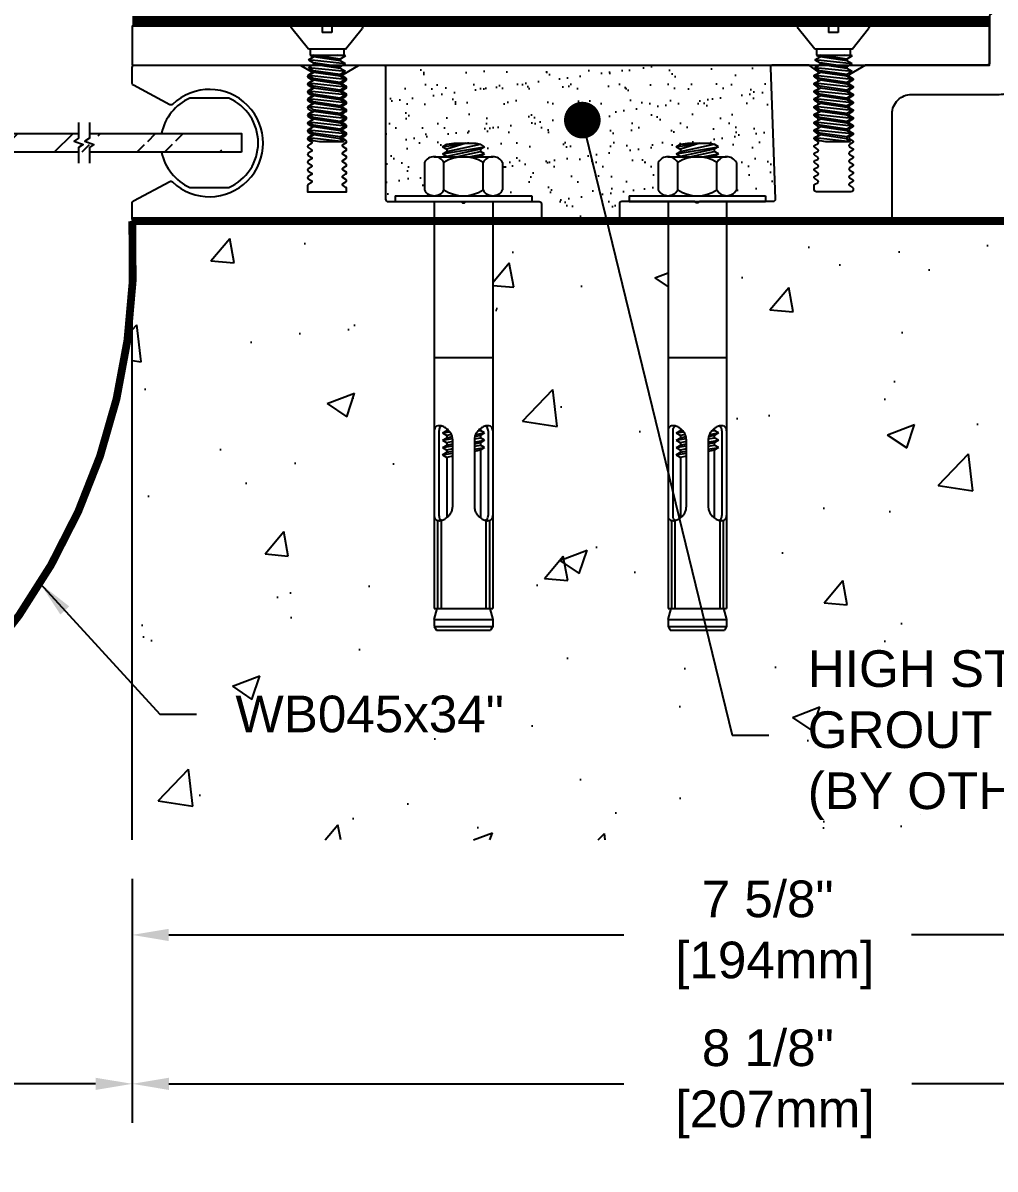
# Model space of a CAD drawing. Header units: inches. Extents: x -2.2 to 60, y -3.8 to 11.
# Drawn here: x 17.48 to 23.72, y -1.91 to 5.44 of the extents above; entities that cross this region are included whole.
import ezdxf

# ---------------------------------------------------------------- set-up
doc = ezdxf.new("R2010")
doc.units = ezdxf.units.IN
doc.header["$LTSCALE"] = 0.25
doc.header["$MEASUREMENT"] = 0
doc.linetypes.add('HIDDEN', pattern=[0.375, 0.25, -0.125])
for name, color, linetype in [('Anchors', 4, 'Continuous'), ('Conditions', 1, 'Continuous'), ('Dimensions', 3, 'Continuous'), ('Fillers', 2, 'Continuous'), ('Metals', 7, 'Continuous'), ('Text', 2, 'Continuous')]:
    doc.layers.add(name, color=color, linetype=linetype)
doc.styles.add('ARIAL', font='arial.ttf')
doc.dimstyles.new('ARIAL', dxfattribs={"dimscale": 2, "dimtxt": 0.1175, "dimasz": 0.1175, "dimexe": 0.125, "dimexo": 0.125, "dimgap": 0.125, "dimtad": 0, "dimtih": 1, "dimtoh": 1, "dimdec": 4, "dimzin": 0, "dimdsep": 46, "dimlunit": 4, "dimtxsty": 'ARIAL', "dimcen": 0.09, "dimadec": 0, "dimazin": 0, "dimtfac": 1, "dimtdec": 4, "dimtofl": 0, "dimtmove": 0, "dimatfit": 3, "dimfxl": 0, "dimfrac": 2, "dimtolj": 1, "dimtzin": 0, "dimarcsym": 0})
pattern_1 = [(45, (8.60465, -43.85655), (-0.265165, 0.265165), []), (45, (8.78143, -43.85655), (-0.265165, 0.265165), [])]

# ---------------------------------------------------------------- blocks, each defined once
blk = doc.blocks.new('*D2')
at = {"layer": 'Defpoints', "color": 0}
for p in [(10.1807, 0.2025), (18.1807, 0.2025), (10.1807, -1.3623)]:
    blk.add_point(p, dxfattribs=at)
at = {"layer": 'Dimensions', "color": 0, "lineweight": -2}
for p, q in [((10.1807, -0.0475), (10.1807, -1.6123)), ((18.1807, -0.0475), (18.1807, -1.6123)), ((10.4157, -1.3623), (13.2572, -1.3623)), ((17.9457, -1.3623), (15.1042, -1.3623))]:
    blk.add_line(p, q, dxfattribs=at)
at = {"layer": 'Dimensions', "color": 0}
for points in [[(10.4157, -1.3232), (10.4157, -1.4015), (10.1807, -1.3623)], [(17.9457, -1.3232), (17.9457, -1.4015), (18.1807, -1.3623)]]:
    blk.add_solid(points, dxfattribs=at)
at = {"layer": 'Dimensions', "color": 0, "insert": (14.1807, -1.3623), "char_height": 0.235, "attachment_point": 5, "style": 'ARIAL'}
blk.add_mtext('\\A1;8"\\P [203mm]', dxfattribs=at)
blk = doc.blocks.new('*D4')
at = {"layer": 'Defpoints', "color": 0}
for p in [(25.8346, 4.1872), (18.1793, 0.2025), (25.8346, -0.407)]:
    blk.add_point(p, dxfattribs=at)
at = {"layer": 'Dimensions', "color": 0, "lineweight": -2}
for p, q in [((25.8346, 3.9372), (25.8346, -0.657)), ((18.1793, -0.0475), (18.1793, -0.657)), ((18.4143, -0.407), (21.3335, -0.407)), ((25.5996, -0.407), (23.1805, -0.407))]:
    blk.add_line(p, q, dxfattribs=at)
at = {"layer": 'Dimensions', "color": 0}
for points in [[(18.4143, -0.3679), (18.4143, -0.4462), (18.1793, -0.407)], [(25.5996, -0.3679), (25.5996, -0.4462), (25.8346, -0.407)]]:
    blk.add_solid(points, dxfattribs=at)
at = {"layer": 'Dimensions', "color": 0, "insert": (22.257, -0.407), "char_height": 0.235, "attachment_point": 5, "style": 'ARIAL'}
blk.add_mtext('\\A1;7 5/8"\\P [194mm]', dxfattribs=at)
blk = doc.blocks.new('SCP1')
at = {"layer": 'Metals', "linetype": 'Continuous', "flags": 128}
blk.add_lwpolyline([(1.352, 0.3771, -0.57735), (1.352, 0.3909), (1.3708, 0.4018, 0.57735), (1.3708, 0.4162), (1.352, 0.4271, -0.57735), (1.352, 0.4409), (1.3708, 0.4518, 0.57735), (1.3708, 0.4662), (1.352, 0.4771, -0.57735), (1.352, 0.4909), (1.3708, 0.5018, 0.57735), (1.3708, 0.5162), (1.352, 0.5271, -0.57735), (1.352, 0.5409), (1.3708, 0.5518, 0.57735), (1.3708, 0.5662), (1.352, 0.5771, -0.57735), (1.352, 0.5909), (1.3708, 0.6018, 0.57735), (1.3708, 0.6162), (1.352, 0.6271, -0.57735), (1.352, 0.6409), (1.3708, 0.6518, 0.57735), (1.3708, 0.6662), (1.352, 0.6771, -0.57735), (1.352, 0.6909), (1.3708, 0.7018, 0.57735), (1.3708, 0.7162), (1.352, 0.7271, -0.57735), (1.352, 0.7409), (1.3708, 0.7518, 0.57735), (1.3708, 0.7662), (1.352, 0.7771, -0.57735), (1.352, 0.7909), (1.3708, 0.8018, 0.57735), (1.3708, 0.8162), (1.352, 0.8271, -0.57735), (1.352, 0.8409), (1.3708, 0.8518, 0.57735), (1.3708, 0.8662), (1.352, 0.8771, -0.57735), (1.352, 0.8909), (1.3708, 0.9018, 0.57735), (1.3708, 0.9162), (1.352, 0.9271, -0.57735), (1.352, 0.9409), (1.4508, 0.998, -0.131652), (1.4583, 1), (1.61, 1, -0.414214), (1.625, 0.985), (1.625, 0.14, 0.414214), (1.64, 0.125), (2.11, 0.125), (2.1144, 0.1206, 0.414214), (2.1356, 0.1206), (2.14, 0.125), (2.61, 0.125, -0.414214), (2.625, 0.11), (2.625, 0.015, -0.414214), (2.61, 0), (0.015, 0, -0.414214), (0, 0.015), (0, 0.116, -0.276215), (0.0079, 0.1292), (0.2398, 0.2538, -0.324715), (0.2572, 0.2514, 2.340026), (0.2572, 0.7486, -0.324715), (0.2398, 0.7462), (0.0079, 0.8708, -0.276215), (0, 0.884), (0, 0.985, -0.414214), (0.015, 1), (1.0746, 1, -0.131652), (1.0821, 0.998), (1.148, 0.9599, -0.57735), (1.148, 0.9461), (1.1292, 0.9352, 0.57735), (1.1292, 0.9208), (1.148, 0.9099, -0.57735), (1.148, 0.8961), (1.1292, 0.8852, 0.57735), (1.1292, 0.8708), (1.148, 0.8599, -0.57735), (1.148, 0.8461), (1.1292, 0.8352, 0.57735), (1.1292, 0.8208), (1.148, 0.8099, -0.57735), (1.148, 0.7961), (1.1292, 0.7852, 0.57735), (1.1292, 0.7708), (1.148, 0.7599, -0.57735), (1.148, 0.7461), (1.1292, 0.7352, 0.57735), (1.1292, 0.7208), (1.148, 0.7099, -0.57735), (1.148, 0.6961), (1.1292, 0.6852, 0.57735), (1.1292, 0.6708), (1.148, 0.6599, -0.57735), (1.148, 0.6461), (1.1292, 0.6352, 0.57735), (1.1292, 0.6208), (1.148, 0.6099, -0.57735), (1.148, 0.5961), (1.1292, 0.5852, 0.57735), (1.1292, 0.5708), (1.148, 0.5599, -0.57735), (1.148, 0.5461), (1.1292, 0.5352, 0.57735), (1.1292, 0.5208), (1.148, 0.5099, -0.57735), (1.148, 0.4961), (1.1292, 0.4852, 0.57735), (1.1292, 0.4708), (1.148, 0.4599, -0.57735), (1.148, 0.4461), (1.1292, 0.4352, 0.57735), (1.1292, 0.4208), (1.148, 0.4099, -0.57735), (1.148, 0.3961), (1.1292, 0.3852, 0.57735), (1.1292, 0.3708), (1.148, 0.3599, -0.57735), (1.148, 0.3461), (1.1292, 0.3352, 0.57735), (1.1292, 0.3208), (1.148, 0.3099, -0.57735), (1.148, 0.2961), (1.1292, 0.2852, 0.57735), (1.1292, 0.2708), (1.148, 0.2599, -0.57735), (1.148, 0.2461), (1.1292, 0.2352, 0.267949), (1.125, 0.228), (1.125, 0.1875), (1.375, 0.1875), (1.375, 0.209, 0.267949), (1.3708, 0.2162), (1.352, 0.2271, -0.57735), (1.352, 0.2409), (1.3708, 0.2518, 0.57735), (1.3708, 0.2662), (1.352, 0.2771, -0.57735), (1.352, 0.2909), (1.3708, 0.3018, 0.57735), (1.3708, 0.3162), (1.352, 0.3271, -0.57735), (1.352, 0.3409), (1.3708, 0.3518, 0.57735), (1.3708, 0.3662)], format="xyb", close=True, dxfattribs=at)
blk = doc.blocks.new('SCP3')
at = {"layer": 'Metals', "linetype": 'Continuous', "flags": 128}
blk.add_lwpolyline([(-4.0197, 0.1206), (-4.0153, 0.125), (-3.5453, 0.125, 0.414214), (-3.5303, 0.14), (-3.5303, 1.685, -0.414214), (-3.5153, 1.7), (-3.2803, 1.7), (-2.3843, 1.3288, -0.303347), (-2.375, 1.315), (-2.375, 1.015, 0.414214), (-2.36, 1), (-1.5793, 1), (-1.477, 0.9409, -0.57735), (-1.477, 0.9271), (-1.496, 0.9161, 0.267949), (-1.5, 0.9092), (-1.5, 0.9061, 0.165641), (-1.4966, 0.9022), (-1.477, 0.8909, -0.57735), (-1.477, 0.8771), (-1.496, 0.8661, 0.267949), (-1.5, 0.8592), (-1.5, 0.8561, 0.165641), (-1.4966, 0.8522), (-1.477, 0.8409, -0.57735), (-1.477, 0.8271), (-1.496, 0.8161, 0.267949), (-1.5, 0.8092), (-1.5, 0.8061, 0.165641), (-1.4966, 0.8022), (-1.477, 0.7909, -0.57735), (-1.477, 0.7771), (-1.496, 0.7661, 0.267949), (-1.5, 0.7592), (-1.5, 0.7561, 0.165641), (-1.4966, 0.7522), (-1.477, 0.7409, -0.57735), (-1.477, 0.7271), (-1.496, 0.7161, 0.267949), (-1.5, 0.7092), (-1.5, 0.7061, 0.165641), (-1.4966, 0.7022), (-1.477, 0.6909, -0.57735), (-1.477, 0.6771), (-1.496, 0.6661, 0.267949), (-1.5, 0.6592), (-1.5, 0.6561, 0.165641), (-1.4966, 0.6522), (-1.477, 0.6409, -0.57735), (-1.477, 0.6271), (-1.496, 0.6161, 0.267949), (-1.5, 0.6092), (-1.5, 0.6061, 0.165641), (-1.4966, 0.6022), (-1.477, 0.5909, -0.57735), (-1.477, 0.5771), (-1.496, 0.5661, 0.267949), (-1.5, 0.5592), (-1.5, 0.5561, 0.165641), (-1.4966, 0.5522), (-1.477, 0.5409, -0.57735), (-1.477, 0.5271), (-1.496, 0.5161, 0.267949), (-1.5, 0.5092), (-1.5, 0.5061, 0.165641), (-1.4966, 0.5022), (-1.477, 0.4909, -0.57735), (-1.477, 0.4771), (-1.496, 0.4661, 0.267949), (-1.5, 0.4592), (-1.5, 0.4561, 0.165641), (-1.4966, 0.4522), (-1.477, 0.4409, -0.57735), (-1.477, 0.4271), (-1.496, 0.4161, 0.267949), (-1.5, 0.4092), (-1.5, 0.4061, 0.165641), (-1.4966, 0.4022), (-1.477, 0.3909, -0.57735), (-1.477, 0.3771), (-1.496, 0.3661, 0.267949), (-1.5, 0.3592), (-1.5, 0.3561, 0.165641), (-1.4966, 0.3522), (-1.477, 0.3409, -0.57735), (-1.477, 0.3271), (-1.496, 0.3161, 0.267949), (-1.5, 0.3092), (-1.5, 0.3061, 0.165641), (-1.4966, 0.3022), (-1.477, 0.2909, -0.57735), (-1.477, 0.2771), (-1.496, 0.2661, 0.267949), (-1.5, 0.2592), (-1.5, 0.2561, 0.165641), (-1.4966, 0.2522), (-1.477, 0.2409, -0.57735), (-1.477, 0.2271), (-1.496, 0.2161, 0.36655), (-1.4995, 0.2064, 0.49287), (-1.485, 0.1875), (-1.265, 0.1875, 0.414214), (-1.25, 0.2025), (-1.25, 0.2302, 0.290884), (-1.2546, 0.2374), (-1.2724, 0.2458, -0.57735), (-1.2736, 0.2596), (-1.2534, 0.2736, 0.57735), (-1.2546, 0.2874), (-1.2724, 0.2958, -0.57735), (-1.2736, 0.3096), (-1.2534, 0.3236, 0.57735), (-1.2546, 0.3374), (-1.2724, 0.3458, -0.57735), (-1.2736, 0.3596), (-1.2534, 0.3736, 0.57735), (-1.2546, 0.3874), (-1.2724, 0.3958, -0.57735), (-1.2736, 0.4096), (-1.2534, 0.4236, 0.57735), (-1.2546, 0.4374), (-1.2724, 0.4458, -0.57735), (-1.2736, 0.4596), (-1.2534, 0.4736, 0.57735), (-1.2546, 0.4874), (-1.2724, 0.4958, -0.57735), (-1.2736, 0.5096), (-1.2534, 0.5236, 0.57735), (-1.2546, 0.5374), (-1.2724, 0.5458, -0.57735), (-1.2736, 0.5596), (-1.2534, 0.5736, 0.57735), (-1.2546, 0.5874), (-1.2724, 0.5958, -0.57735), (-1.2736, 0.6096), (-1.2534, 0.6236, 0.57735), (-1.2546, 0.6374), (-1.2724, 0.6458, -0.57735), (-1.2736, 0.6596), (-1.2534, 0.6736, 0.57735), (-1.2546, 0.6874), (-1.2724, 0.6958, -0.57735), (-1.2736, 0.7096), (-1.2534, 0.7236, 0.57735), (-1.2546, 0.7374), (-1.2724, 0.7458, -0.57735), (-1.2736, 0.7596), (-1.2534, 0.7736, 0.57735), (-1.2546, 0.7874), (-1.2724, 0.7958, -0.57735), (-1.2736, 0.8096), (-1.2534, 0.8236, 0.57735), (-1.2546, 0.8374), (-1.2724, 0.8458, -0.57735), (-1.2736, 0.8596), (-1.2534, 0.8736, 0.57735), (-1.2546, 0.8874), (-1.2724, 0.8958, -0.57735), (-1.2736, 0.9096), (-1.2534, 0.9236, 0.57735), (-1.2546, 0.9374), (-1.2724, 0.9458, -0.57735), (-1.2736, 0.9596), (-1.2194, 0.9973, -0.153359), (-1.2108, 1), (-0.9838, 1, -0.414214), (-0.9688, 0.985), (-1, 0.14, 0.414214), (-0.985, 0.125), (-0.515, 0.125), (-0.5106, 0.1206, 0.414214), (-0.4894, 0.1206), (-0.485, 0.125), (-0.015, 0.125, -0.414214), (0, 0.11), (0, 0.015, -0.414214), (-0.015, 0), (-1.735, 0, -0.414214), (-1.75, 0.015), (-1.75, 0.6875, 0.414214), (-1.875, 0.8125), (-2.4375, 0.8125, -0.414214), (-2.5625, 0.9375), (-2.5625, 1.1162, 0.303347), (-2.6397, 1.2317), (-3.17, 1.4513, 0.534511), (-3.3428, 1.3359), (-3.3428, 0.015, -0.414214), (-3.3578, 0), (-4.5153, 0, -0.414214), (-4.5303, 0.015), (-4.5303, 0.11, -0.414214), (-4.5153, 0.125), (-4.0453, 0.125), (-4.0409, 0.1206, 0.414209)], format="xyb", close=True, dxfattribs=at)
blk = doc.blocks.new('HN3830S')
for p, q in [((-0.135, 0.3519), (0.0168, 0.375)), ((-0.135, 0.3519), (-0.108, 0.3684)), ((-0.108, 0.3684), (0.0168, 0.375)), ((0.0168, 0.375), (-0.108, 0.3354)), ((-0.108, 0.3684), (-0.0631, 0.375)), ((-0.108, 0.3216), (0.108, 0.3684)), ((-0.0631, 0.375), (0.0795, 0.375)), ((0.0795, 0.375), (0.108, 0.3684)), ((0.135, 0.3519), (0.108, 0.3684)), ((-0.135, 0.3519), (-0.108, 0.3354)), ((-0.135, 0.3051), (0.135, 0.3519)), ((-0.135, 0.3051), (-0.108, 0.3216)), ((-0.135, 0.3051), (-0.108, 0.2886)), ((0.108, 0.3354), (-0.108, 0.2886)), ((-0.108, 0.3354), (-0.108, 0.3216)), ((-0.0472, 0.2879), (0.108, 0.3216)), ((0.036, 0.2879), (0.135, 0.3051)), ((0.135, 0.3519), (0.108, 0.3354)), ((0.108, 0.3354), (0.108, 0.3216)), ((0.135, 0.3051), (0.108, 0.3216)), ((0.135, 0.3051), (0.108, 0.2886)), ((-0.2508, 0.251), (-0.2508, 0.0744)), ((-0.1881, 0.2879), (0.1881, 0.2879)), ((-0.1254, 0.0744), (-0.1254, 0.251)), ((-0.108, 0.2886), (-0.108, 0.2879)), ((0.108, 0.2886), (0.1049, 0.2879)), ((0.108, 0.2886), (0.108, 0.2879)), ((0.1254, 0.0744), (0.1254, 0.251)), ((0.2508, 0.251), (0.2508, 0.0744)), ((-0.4375, 0.0375), (-0.4375, 0)), ((-0.4375, 0.0375), (0.4375, 0.0375)), ((-0.4375, 0), (0.4375, 0)), ((-0.1881, 0.0375), (0.1881, 0.0375)), ((0.4375, 0.0375), (0.4375, 0)), ((-0.1875, 0), (-0.1875, -2.6094)), ((0.1875, 0), (0.1875, -2.6094)), ((-0.1875, -1), (0.1875, -1)), ((-0.135, -1.4843), (-0.108, -1.4678)), ((-0.108, -1.457), (-0.108, -1.4678)), ((-0.108, -1.4678), (-0.0983, -1.4657)), ((0.0933, -1.471), (0.108, -1.4678)), ((0.108, -1.457), (0.108, -1.4678)), ((0.135, -1.4843), (0.108, -1.4678)), ((-0.1575, -1.4708), (-0.1575, -2.0143)), ((-0.135, -1.4843), (-0.0889, -1.4763)), ((-0.135, -1.4843), (-0.108, -1.5008)), ((-0.135, -1.5312), (-0.108, -1.5147)), ((-0.135, -1.5312), (-0.0705, -1.52)), ((-0.135, -1.5312), (-0.108, -1.5477)), ((-0.0776, -1.4942), (-0.108, -1.5008)), ((-0.108, -1.5008), (-0.108, -1.5147)), ((-0.108, -1.5147), (-0.0727, -1.507)), ((-0.0705, -1.5395), (-0.108, -1.5477)), ((-0.0705, -1.5238), (-0.0705, -1.9613)), ((0.0705, -1.5228), (0.108, -1.5147)), ((0.0705, -1.5238), (0.0705, -1.9613)), ((0.0705, -1.5424), (0.135, -1.5312)), ((0.0705, -1.5424), (0.135, -1.5312)), ((0.108, -1.5008), (0.0723, -1.5086)), ((0.0775, -1.4943), (0.135, -1.4843)), ((0.135, -1.4843), (0.108, -1.5008)), ((0.108, -1.5008), (0.108, -1.5147)), ((0.135, -1.5312), (0.108, -1.5147)), ((0.135, -1.5312), (0.108, -1.5477)), ((0.1575, -1.4708), (0.1575, -2.0143)), ((-0.135, -1.5781), (-0.108, -1.5616)), ((-0.135, -1.5781), (-0.0705, -1.5669)), ((-0.135, -1.5781), (-0.108, -1.5946)), ((-0.135, -1.6249), (-0.108, -1.6084)), ((-0.135, -1.6249), (-0.0705, -1.6137)), ((-0.108, -1.5477), (-0.108, -1.5616)), ((-0.108, -1.5616), (-0.0705, -1.5534)), ((-0.0705, -1.5864), (-0.108, -1.5946)), ((-0.108, -1.5946), (-0.108, -1.6084)), ((-0.108, -1.6084), (-0.0705, -1.6003)), ((0.108, -1.5477), (0.0705, -1.5558)), ((0.0705, -1.5697), (0.108, -1.5616)), ((0.0705, -1.5893), (0.135, -1.5781)), ((0.108, -1.5946), (0.0705, -1.6027)), ((0.108, -1.5477), (0.108, -1.5616)), ((0.135, -1.5781), (0.108, -1.5616)), ((0.135, -1.5781), (0.108, -1.5946)), ((0.108, -1.5946), (0.108, -2.028)), ((-0.135, -1.6249), (-0.108, -1.6414)), ((-0.0705, -1.6333), (-0.108, -1.6414)), ((-0.108, -1.6414), (-0.108, -2.028)), ((-0.166, -2.0471), (-0.166, -2.6094)), ((-0.1435, -2.0471), (-0.1435, -2.6094)), ((0.1435, -2.0471), (0.1435, -2.6094)), ((0.166, -2.0471), (0.166, -2.6094)), ((-0.1875, -2.6803), (-0.1682, -2.6094)), ((-0.1875, -2.6094), (0.1875, -2.6094)), ((0.1682, -2.6094), (0.1875, -2.6803)), ((-0.1875, -2.6803), (0.1875, -2.6803)), ((-0.1875, -2.6803), (-0.1875, -2.7268)), ((0.1875, -2.6803), (0.1875, -2.7268)), ((-0.1875, -2.7268), (0.1875, -2.7268)), ((-0.1875, -2.7268), (-0.1741, -2.75)), ((-0.1741, -2.75), (0.1741, -2.75)), ((0.1875, -2.7268), (0.1741, -2.75))]:
    blk.add_line(p, q)
for centre, radius, start, end in [((-0.1881, 0.2162), 0.0717, 29.02085, 150.97915), ((0, 0.0565), 0.2314, 57.19114, 122.80886), ((0.1881, 0.2162), 0.0717, 29.02085, 150.97915), ((-0.1881, 0.1092), 0.0717, 209.02085, 330.97915), ((0, 0.2689), 0.2314, 237.19114, 302.80886), ((0.1881, 0.1092), 0.0717, 209.02085, 330.97915), ((-0.1351, -1.4708), 0.0524, 168.9394, 180), ((-0.1595, -1.466), 0.0276, 135, 168.9394), ((-0.1595, -1.466), 0.0276, 101.0606, 135), ((-0.1547, -1.4904), 0.0524, 76.6123, 101.0606), ((-0.1051, -1.4708), 0.0524, 168.9394, 180), ((-0.1295, -1.466), 0.0276, 135, 168.9394), ((-0.1295, -1.466), 0.0276, 110.90855, 135), ((-0.1607, -1.5156), 0.0783, 59.30278, 76.6123), ((-0.1791, -1.5467), 0.1144, 45, 59.30278), ((-0.1791, -1.5467), 0.1144, 30.69722, 45), ((0.1791, -1.5467), 0.1144, 135, 149.30278), ((0.1791, -1.5467), 0.1144, 120.69722, 135), ((0.1607, -1.5156), 0.0783, 103.3877, 120.69722), ((0.1295, -1.466), 0.0276, 45, 69.09145), ((0.1547, -1.4904), 0.0524, 78.9394, 103.3877), ((0.1295, -1.466), 0.0276, 11.0606, 45), ((0.1051, -1.4708), 0.0524, 360, 11.0606), ((0.1595, -1.466), 0.0276, 45, 78.9394), ((0.1595, -1.466), 0.0276, 11.0606, 45), ((0.1351, -1.4708), 0.0524, 0, 11.0606), ((-0.1481, -1.5282), 0.0783, 13.3877, 30.69722), ((-0.1229, -1.5222), 0.0524, 358.29929, 13.3877), ((0.1229, -1.5222), 0.0524, 166.6123, 181.70071), ((0.1481, -1.5282), 0.0783, 149.30278, 166.6123), ((-0.1481, -1.9569), 0.0783, 329.30278, 346.6123), ((-0.1229, -1.9629), 0.0524, 346.6123, 1.70071), ((0.1229, -1.9629), 0.0524, 178.29929, 193.3877), ((0.1481, -1.9569), 0.0783, 193.3877, 210.69722), ((-0.1351, -2.0143), 0.0524, 180, 191.0606), ((-0.1595, -2.0191), 0.0276, 191.0606, 225), ((-0.1595, -2.0191), 0.0276, 225, 258.9394), ((-0.1547, -1.9947), 0.0524, 258.9394, 283.3877), ((-0.1051, -2.0143), 0.0524, 180, 191.0606), ((-0.1295, -2.0191), 0.0276, 191.0606, 225), ((-0.1295, -2.0191), 0.0276, 225, 249.09145), ((-0.1607, -1.9695), 0.0783, 283.3877, 300.69722), ((-0.1791, -1.9384), 0.1144, 300.69722, 315), ((-0.1791, -1.9384), 0.1144, 315, 329.30278), ((0.1791, -1.9384), 0.1144, 210.69722, 225), ((0.1791, -1.9384), 0.1144, 225, 239.30278), ((0.1607, -1.9695), 0.0783, 239.30278, 256.6123), ((0.1295, -2.0191), 0.0276, 290.90855, 315), ((0.1547, -1.9947), 0.0524, 256.6123, 281.0606), ((0.1295, -2.0191), 0.0276, 315, 348.9394), ((0.1051, -2.0143), 0.0524, 348.9394, 0), ((0.1595, -2.0191), 0.0276, 281.0606, 315), ((0.1595, -2.0191), 0.0276, 315, 348.9394), ((0.1351, -2.0143), 0.0524, 348.9394, 360)]:
    blk.add_arc(centre, radius, start, end)
blk = doc.blocks.new('F1434S')
for p, q in [((-0.214, 0), (-0.031, 0)), ((-0.031, 0), (-0.031, -0.05)), ((0.031, 0), (0.031, -0.05)), ((0.031, 0), (0.214, 0)), ((-0.119, -0.1554), (-0.2257, -0.0244)), ((-0.031, -0.05), (0.031, -0.05)), ((0.119, -0.1554), (0.2257, -0.0244)), ((-0.119, -0.1554), (0.119, -0.1554)), ((-0.119, -0.2), (-0.108, -0.1946)), ((-0.119, -0.2), (-0.0679, -0.1946)), ((-0.119, -0.2), (-0.085, -0.2196)), ((-0.108, -0.1554), (-0.108, -0.1946)), ((0.108, -0.1946), (-0.108, -0.1946)), ((-0.085, -0.2196), (0.085, -0.1946)), ((-0.085, -0.2304), (0.085, -0.2054)), ((-0.085, -0.2196), (-0.085, -0.2304)), ((0.108, -0.1946), (0.085, -0.2054)), ((0.119, -0.225), (0.085, -0.2054)), ((0.108, -0.1554), (0.108, -0.1946)), ((-0.119, -0.25), (0.119, -0.225)), ((-0.119, -0.25), (-0.085, -0.2304)), ((-0.119, -0.25), (-0.085, -0.2696)), ((-0.119, -0.3), (0.119, -0.275)), ((-0.119, -0.3), (-0.085, -0.2804)), ((-0.085, -0.2696), (0.085, -0.2446)), ((-0.085, -0.2804), (0.085, -0.2554)), ((-0.085, -0.2696), (-0.085, -0.2804)), ((0.119, -0.225), (0.085, -0.2446)), ((0.085, -0.2446), (0.085, -0.2554)), ((0.119, -0.275), (0.085, -0.2554)), ((0.119, -0.275), (0.085, -0.2946)), ((-0.119, -0.3), (-0.085, -0.3196)), ((-0.119, -0.35), (0.119, -0.325)), ((-0.119, -0.35), (-0.085, -0.3304)), ((-0.119, -0.35), (-0.085, -0.3696)), ((-0.085, -0.3196), (0.085, -0.2946)), ((-0.085, -0.3304), (0.085, -0.3054)), ((-0.085, -0.3196), (-0.085, -0.3304)), ((-0.085, -0.3696), (0.085, -0.3446)), ((-0.085, -0.3804), (0.085, -0.3554)), ((0.085, -0.2946), (0.085, -0.3054)), ((0.119, -0.325), (0.085, -0.3054)), ((0.119, -0.325), (0.085, -0.3446)), ((0.085, -0.3446), (0.085, -0.3554)), ((0.119, -0.375), (0.085, -0.3554)), ((-0.119, -0.4), (0.119, -0.375)), ((-0.119, -0.4), (-0.085, -0.3804)), ((-0.119, -0.4), (-0.085, -0.4196)), ((-0.119, -0.45), (0.119, -0.425)), ((-0.119, -0.45), (-0.085, -0.4304)), ((-0.085, -0.3696), (-0.085, -0.3804)), ((-0.085, -0.4196), (0.085, -0.3946)), ((-0.085, -0.4304), (0.085, -0.4054)), ((-0.085, -0.4196), (-0.085, -0.4304)), ((0.119, -0.375), (0.085, -0.3946)), ((0.085, -0.3946), (0.085, -0.4054)), ((0.119, -0.425), (0.085, -0.4054)), ((0.119, -0.425), (0.085, -0.4446)), ((-0.119, -0.45), (-0.085, -0.4696)), ((-0.119, -0.5), (0.119, -0.475)), ((-0.119, -0.5), (-0.085, -0.4804)), ((-0.119, -0.5), (-0.085, -0.5196)), ((-0.085, -0.4696), (0.085, -0.4446)), ((-0.085, -0.4804), (0.085, -0.4554)), ((-0.085, -0.4696), (-0.085, -0.4804)), ((-0.085, -0.5196), (0.085, -0.4946)), ((-0.085, -0.5304), (0.085, -0.5054)), ((0.085, -0.4446), (0.085, -0.4554)), ((0.119, -0.475), (0.085, -0.4554)), ((0.119, -0.475), (0.085, -0.4946)), ((0.085, -0.4946), (0.085, -0.5054)), ((0.119, -0.525), (0.085, -0.5054)), ((-0.119, -0.55), (0.119, -0.525)), ((-0.119, -0.55), (-0.085, -0.5304)), ((-0.119, -0.55), (-0.085, -0.5696)), ((-0.119, -0.6), (0.119, -0.575)), ((-0.119, -0.6), (-0.085, -0.5804)), ((-0.085, -0.5196), (-0.085, -0.5304)), ((-0.085, -0.5696), (0.085, -0.5446)), ((-0.085, -0.5804), (0.085, -0.5554)), ((-0.085, -0.5696), (-0.085, -0.5804)), ((0.119, -0.525), (0.085, -0.5446)), ((0.085, -0.5446), (0.085, -0.5554)), ((0.119, -0.575), (0.085, -0.5554)), ((0.119, -0.575), (0.085, -0.5946)), ((-0.119, -0.6), (-0.085, -0.6196)), ((-0.119, -0.65), (0.119, -0.625)), ((-0.119, -0.65), (-0.085, -0.6304)), ((-0.119, -0.65), (-0.085, -0.6696)), ((-0.085, -0.6196), (0.085, -0.5946)), ((-0.085, -0.6304), (0.085, -0.6054)), ((-0.085, -0.6196), (-0.085, -0.6304)), ((-0.085, -0.6696), (0.085, -0.6446)), ((-0.085, -0.6804), (0.085, -0.6554)), ((0.085, -0.5946), (0.085, -0.6054)), ((0.119, -0.625), (0.085, -0.6054)), ((0.119, -0.625), (0.085, -0.6446)), ((0.085, -0.6446), (0.085, -0.6554)), ((0.119, -0.675), (0.085, -0.6554)), ((-0.119, -0.7), (0.119, -0.675)), ((-0.119, -0.7), (-0.085, -0.6804)), ((-0.119, -0.7), (-0.085, -0.7196)), ((-0.1099, -0.75), (0.119, -0.725)), ((-0.1099, -0.75), (-0.085, -0.7304)), ((-0.085, -0.6696), (-0.085, -0.6804)), ((-0.085, -0.7196), (0.085, -0.6946)), ((-0.085, -0.7304), (0.085, -0.7054)), ((-0.085, -0.7196), (-0.085, -0.7304)), ((0.119, -0.675), (0.085, -0.6946)), ((0.085, -0.6946), (0.085, -0.7054)), ((0.119, -0.725), (0.085, -0.7054)), ((0.119, -0.725), (0.085, -0.7446)), ((-0.1099, -0.75), (0.0485, -0.75)), ((0.0485, -0.75), (0.085, -0.7446))]:
    blk.add_line(p, q)
for centre, start, end in [((-0.214, -0.015), 90, 219.03203), ((0.214, -0.015), 320.96797, 90)]:
    blk.add_arc(centre, 0.015, start, end)
blk = doc.blocks.new('*D23')
at = {"layer": 'Defpoints', "color": 0}
for p in [(26.336, 4.1722), (18.1807, 0.2025), (26.336, -1.3623)]:
    blk.add_point(p, dxfattribs=at)
at = {"layer": 'Dimensions', "color": 0, "lineweight": -2}
for p, q in [((26.336, 3.9222), (26.336, -1.6123)), ((18.1807, -0.0475), (18.1807, -1.6123)), ((18.4157, -1.3623), (21.3349, -1.3623)), ((26.101, -1.3623), (23.1819, -1.3623))]:
    blk.add_line(p, q, dxfattribs=at)
at = {"layer": 'Dimensions', "color": 0}
for points in [[(18.4157, -1.3232), (18.4157, -1.4015), (18.1807, -1.3623)], [(26.101, -1.3232), (26.101, -1.4015), (26.336, -1.3623)]]:
    blk.add_solid(points, dxfattribs=at)
at = {"layer": 'Dimensions', "color": 0, "insert": (22.2584, -1.3623), "char_height": 0.235, "attachment_point": 5, "style": 'ARIAL'}
blk.add_mtext('\\A1;8 1/8"\\P [207mm]', dxfattribs=at)
blk = doc.blocks.new('H1458S')
for p, q in [((-0.25, 0.104), (-0.25, 0)), ((-0.1875, 0.144), (0.1875, 0.144)), ((-0.125, 0), (-0.125, 0.104)), ((0.125, 0), (0.125, 0.104)), ((0.25, 0.104), (0.25, 0)), ((-0.25, 0), (0.25, 0)), ((-0.119, 0), (-0.085, -0.0196)), ((-0.085, -0.0196), (0.0485, 0)), ((-0.119, -0.05), (0.119, -0.025)), ((-0.119, -0.05), (-0.085, -0.0304)), ((-0.119, -0.05), (-0.085, -0.0696)), ((-0.085, -0.0304), (0.085, -0.0054)), ((-0.085, -0.0196), (-0.085, -0.0304)), ((-0.085, -0.0696), (0.085, -0.0446)), ((-0.085, -0.0804), (0.085, -0.0554)), ((-0.085, -0.0696), (-0.085, -0.0804)), ((0.0943, 0), (0.085, -0.0054)), ((0.119, -0.025), (0.085, -0.0054)), ((0.119, -0.025), (0.085, -0.0446)), ((0.085, -0.0446), (0.085, -0.0554)), ((0.119, -0.075), (0.085, -0.0554)), ((-0.119, -0.1), (0.119, -0.075)), ((-0.119, -0.1), (-0.085, -0.0804)), ((-0.119, -0.1), (-0.085, -0.1196)), ((-0.119, -0.15), (0.119, -0.125)), ((-0.119, -0.15), (-0.085, -0.1304)), ((-0.085, -0.1196), (0.085, -0.0946)), ((-0.085, -0.1304), (0.085, -0.1054)), ((-0.085, -0.1196), (-0.085, -0.1304)), ((-0.085, -0.1696), (0.085, -0.1446)), ((0.119, -0.075), (0.085, -0.0946)), ((0.085, -0.0946), (0.085, -0.1054)), ((0.119, -0.125), (0.085, -0.1054)), ((0.119, -0.125), (0.085, -0.1446)), ((0.085, -0.1446), (0.085, -0.1554)), ((-0.119, -0.15), (-0.085, -0.1696)), ((-0.119, -0.2), (0.119, -0.175)), ((-0.119, -0.2), (-0.085, -0.1804)), ((-0.119, -0.2), (-0.085, -0.2196)), ((-0.085, -0.1804), (0.085, -0.1554)), ((-0.085, -0.1696), (-0.085, -0.1804)), ((-0.085, -0.2196), (0.085, -0.1946)), ((-0.085, -0.2304), (0.085, -0.2054)), ((-0.085, -0.2196), (-0.085, -0.2304)), ((0.119, -0.175), (0.085, -0.1554)), ((0.119, -0.175), (0.085, -0.1946)), ((0.085, -0.1946), (0.085, -0.2054)), ((0.119, -0.225), (0.085, -0.2054)), ((-0.119, -0.25), (0.119, -0.225)), ((-0.119, -0.25), (-0.085, -0.2304)), ((-0.119, -0.25), (-0.085, -0.2696)), ((-0.119, -0.3), (0.119, -0.275)), ((-0.119, -0.3), (-0.085, -0.2804)), ((-0.085, -0.2696), (0.085, -0.2446)), ((-0.085, -0.2804), (0.085, -0.2554)), ((-0.085, -0.2696), (-0.085, -0.2804)), ((0.119, -0.225), (0.085, -0.2446)), ((0.085, -0.2446), (0.085, -0.2554)), ((0.119, -0.275), (0.085, -0.2554)), ((0.119, -0.275), (0.085, -0.2946)), ((-0.119, -0.3), (-0.085, -0.3196)), ((-0.119, -0.35), (0.119, -0.325)), ((-0.119, -0.35), (-0.085, -0.3304)), ((-0.119, -0.35), (-0.085, -0.3696)), ((-0.085, -0.3196), (0.085, -0.2946)), ((-0.085, -0.3304), (0.085, -0.3054)), ((-0.085, -0.3196), (-0.085, -0.3304)), ((-0.085, -0.3696), (0.085, -0.3446)), ((-0.085, -0.3804), (0.085, -0.3554)), ((0.085, -0.2946), (0.085, -0.3054)), ((0.119, -0.325), (0.085, -0.3054)), ((0.119, -0.325), (0.085, -0.3446)), ((0.085, -0.3446), (0.085, -0.3554)), ((0.119, -0.375), (0.085, -0.3554)), ((-0.119, -0.4), (0.119, -0.375)), ((-0.119, -0.4), (-0.085, -0.3804)), ((-0.119, -0.4), (-0.085, -0.4196)), ((-0.119, -0.45), (0.119, -0.425)), ((-0.119, -0.45), (-0.085, -0.4304)), ((-0.085, -0.3696), (-0.085, -0.3804)), ((-0.085, -0.4196), (0.085, -0.3946)), ((-0.085, -0.4304), (0.085, -0.4054)), ((-0.085, -0.4196), (-0.085, -0.4304)), ((0.119, -0.375), (0.085, -0.3946)), ((0.085, -0.3946), (0.085, -0.4054)), ((0.119, -0.425), (0.085, -0.4054)), ((0.119, -0.425), (0.085, -0.4446)), ((-0.119, -0.45), (-0.085, -0.4696)), ((-0.119, -0.5), (0.119, -0.475)), ((-0.119, -0.5), (-0.085, -0.4804)), ((-0.119, -0.5), (-0.085, -0.5196)), ((-0.085, -0.4696), (0.085, -0.4446)), ((-0.085, -0.4804), (0.085, -0.4554)), ((-0.085, -0.4696), (-0.085, -0.4804)), ((-0.085, -0.5196), (0.085, -0.4946)), ((-0.085, -0.5304), (0.085, -0.5054)), ((0.085, -0.4446), (0.085, -0.4554)), ((0.119, -0.475), (0.085, -0.4554)), ((0.119, -0.475), (0.085, -0.4946)), ((0.085, -0.4946), (0.085, -0.5054)), ((0.119, -0.525), (0.085, -0.5054)), ((-0.119, -0.55), (0.119, -0.525)), ((-0.119, -0.55), (-0.085, -0.5304)), ((-0.119, -0.55), (-0.085, -0.5696)), ((-0.119, -0.6), (0.119, -0.575)), ((-0.119, -0.6), (-0.085, -0.5804)), ((-0.085, -0.5196), (-0.085, -0.5304)), ((-0.085, -0.5696), (0.085, -0.5446)), ((-0.085, -0.5804), (0.085, -0.5554)), ((-0.085, -0.5696), (-0.085, -0.5804)), ((0.119, -0.525), (0.085, -0.5446)), ((0.085, -0.5446), (0.085, -0.5554)), ((0.119, -0.575), (0.085, -0.5554)), ((0.119, -0.575), (0.085, -0.5946)), ((-0.119, -0.6), (-0.085, -0.6196)), ((-0.085, -0.6196), (0.085, -0.5946)), ((-0.085, -0.6196), (-0.085, -0.625)), ((-0.085, -0.625), (0.119, -0.625)), ((-0.0485, -0.625), (0.085, -0.6054)), ((0.085, -0.5946), (0.085, -0.6054)), ((0.119, -0.625), (0.085, -0.6054))]:
    blk.add_line(p, q)
for centre, radius, start, end in [((-0.1875, 0.0752), 0.0688, 24.76151, 155.23849), ((0, -0.0713), 0.2153, 54.51066, 125.48934), ((0.1875, 0.0752), 0.0688, 24.76151, 155.23849)]:
    blk.add_arc(centre, radius, start, end)
blk = doc.blocks.new('RIVNUT')
for p, q in [((-0.1425, 0.381), (-0.1425, -0.0631)), ((-0.1425, 0.381), (0.1894, 0.381)), ((0.1894, 0.381), (0.1894, -0.0631)), ((-0.1425, -0.0631), (0.1894, -0.0631)), ((-0.144, -0.119), (0.1908, -0.119))]:
    blk.add_line(p, q)
for centre, start, end in [((-0.1425, -0.0911), 90, 267.037), ((0.1894, -0.0911), 272.963, 90)]:
    blk.add_arc(centre, 0.028, start, end)
blk = doc.blocks.new('*U25')
at = {"layer": 'Anchors'}
h = blk.add_hatch(dxfattribs=at)
h.set_pattern_fill('ANSI32', color=256)
h.set_pattern_definition(pattern_1)
edge = h.paths.add_edge_path()
edge.add_line((0.7695, -0.06), (0.2625, -0.06))
edge.add_line((0.2625, -0.06), (0.2625, 0.06))
edge.add_line((0.2625, 0.06), (0.7695, 0.06))
h = blk.add_hatch(dxfattribs=at)
h.set_pattern_fill('ANSI32', color=256)
h.set_pattern_definition(pattern_1)
edge = h.paths.add_edge_path()
edge.add_line((0.8395, 0.06), (1.2936, 0.06))
edge.add_line((1.2936, 0.06), (1.2936, -0.06))
edge.add_line((1.2936, -0.06), (0.8395, -0.06))
h = blk.add_hatch(dxfattribs=at)
h.set_pattern_fill('ANSI32', color=256)
h.set_pattern_definition([(45, (-0.03133, -43.85655), (-0.265165, 0.265165), []), (45, (0.14544, -43.85655), (-0.265165, 0.265165), [])])
edge = h.paths.add_edge_path()
edge.add_line((8.15, -0.06), (7.6772, -0.06))
edge.add_line((7.6772, -0.06), (7.6772, 0.06))
edge.add_line((7.6772, 0.06), (8.15, 0.06))
edge.add_line((9.1947, -0.06), (8.22, -0.06))
edge.add_line((8.22, 0.06), (9.1947, 0.06))
for points in [[(0.3035, -0.0743), (0.2625, -0.06), (0.2625, 0.06), (0.3035, 0.0743, 0.233897), (0.125, 0.2864), (-0.125, 0.2864, 0.654654), (-0.125, -0.2864), (0.125, -0.2864, 0.233897)], [(9.1947, -0.06), (8.6833, -0.06, 0.246328), (8.865, -0.2864), (9.115, -0.2864, 0.654654), (9.115, 0.2864), (8.865, 0.2864, 0.246328), (8.6833, 0.06), (9.1947, 0.06)]]:
    blk.add_lwpolyline(points, format="xyb", close=True, dxfattribs=at)
for points in [[(0.7695, 0.1297), (0.7695, 0.0297), (0.7406, 0.0106), (0.7983, -0.0112), (0.7695, -0.0303), (0.7695, -0.1303)], [(0.8395, 0.1297), (0.8395, 0.0297), (0.8106, 0.0106), (0.8683, -0.0112), (0.8395, -0.0303), (0.8395, -0.1303)], [(8.15, 0.1297), (8.15, 0.0297), (8.1211, 0.0106), (8.1788, -0.0112), (8.15, -0.0303), (8.15, -0.1303)], [(8.22, 0.1297), (8.22, 0.0297), (8.1911, 0.0106), (8.2488, -0.0112), (8.22, -0.0303), (8.22, -0.1303)], [(0.7695, -0.06), (0.2625, -0.06), (0.2625, 0.06), (0.7695, 0.06)], [(0.8395, 0.06), (1.2936, 0.06), (1.2936, -0.06), (0.8395, -0.06)], [(8.15, -0.06), (7.6772, -0.06), (7.6772, 0.06), (8.15, 0.06)], [(8.22, 0.06), (9.1947, 0.06)], [(9.1947, -0.06), (8.22, -0.06)]]:
    blk.add_lwpolyline(points, dxfattribs=at)
at = {"layer": 'Anchors', "linetype": 'HIDDEN'}
for points in [[(1.2936, -0.06), (3.2849, -0.06), (3.2849, 0.06)], [(7.6772, -0.06), (5.673, -0.06), (5.673, 0.06)]]:
    blk.add_lwpolyline(points, dxfattribs=at)
at = {"layer": 'Metals', "linetype": 'HIDDEN'}
for p, q in [((1.2936, 0.06), (7.6772, 0.06)), ((1.2936, -1.0659), (7.6772, -1.0659))]:
    blk.add_line(p, q, dxfattribs=at)
at = {"layer": 'Metals'}
for points in [[(1.9089, 0.1225), (1.9089, 0.1747), (2.6589, 0.1747), (2.6589, 0.1225)], [(6.2948, 0.1225), (6.2948, 0.1747), (7.0448, 0.1747), (7.0448, 0.1225)], [(1.2936, -1.1275), (7.6772, -1.1275), (7.6772, 0.1225), (1.2936, 0.1225)]]:
    blk.add_lwpolyline(points, close=True, dxfattribs=at)
at = {"layer": 'Anchors'}
for p in [(2.2938, 0.1749), (6.6798, 0.1749)]:
    blk.add_blockref('H1458S', p, dxfattribs=at)
at = {"layer": 'Metals'}
blk.add_blockref('RIVNUT', (4.4619, -1.0644), dxfattribs=at)

msp = doc.modelspace()

# ---------------------------------------------------------------- hatches: boundary and pattern name
at = {"layer": 'Conditions'}
h = msp.add_hatch(dxfattribs=at)
h.set_pattern_fill('AR-CONC', color=256, scale=0.25, style=0)
h.paths.add_polyline_path([(27.52671, 5.87223), (26.33605, 5.87223), (26.33605, 4.17223), (25.52355, 4.17223), (25.52355, 1.68786), (25.50423, 1.68786), (25.52355, 1.61698), (25.52355, 1.57048), (25.51012, 1.54723), (25.16197, 1.54723), (25.14855, 1.57048), (25.14855, 1.61698), (25.16786, 1.68786), (25.14855, 1.68786), (25.14855, 4.17223), (21.99322, 4.17223), (21.99322, 1.68786), (21.9739, 1.68786), (21.99322, 1.61698), (21.99322, 1.57048), (21.97979, 1.54723), (21.63164, 1.54723), (21.61822, 1.57048), (21.61822, 1.61698), (21.63753, 1.68786), (21.61822, 1.68786), (21.61822, 4.17223), (20.49322, 4.17223), (20.49322, 1.68786), (20.4739, 1.68786), (20.49322, 1.61698), (20.49322, 1.57048), (20.47979, 1.54723), (20.13164, 1.54723), (20.11822, 1.57048), (20.11822, 1.61698), (20.13753, 1.68786), (20.11822, 1.68786), (20.11822, 4.17223), (18.18072, 4.17223), (18.18072, 0.20246), (27.52671, 0.20246)])
h.paths.add_polyline_path([(18.78374, 1.18767), (20.60427, 1.18767), (20.60427, 0.83004), (18.78374, 0.83004)], flags=24)
h.paths.add_polyline_path([(24.4821, 1.28499), (28.56093, 1.28499), (28.56093, 0.46339), (24.4821, 0.46339)], flags=9)
h.paths.add_polyline_path([(26.80942, 3.76926), (29.08713, 3.76926), (29.08713, 2.94751), (26.80942, 2.94751)], flags=9)
h.paths.add_polyline_path([(26.80942, 5.26507), (27.75487, 5.26507), (27.75487, 4.90439), (26.80942, 4.90439)], flags=9)
h = msp.add_hatch(dxfattribs=at)
h.set_pattern_fill('AR-SAND', color=256, scale=0.1, style=0)
h.paths.add_polyline_path([(22.27451, 5.15612, -0.436037), (22.28947, 5.17223), (19.79072, 5.17223, -0.4142136), (19.80572, 5.15723), (19.80572, 4.31223, 0.4142136), (19.82072, 4.29723), (19.86822, 4.29723), (19.86822, 4.33473), (20.11763, 4.33473, -0.2725336), (20.05493, 4.37165), (20.05493, 4.5482, -0.2725336), (20.11763, 4.58511), (20.19457, 4.58511), (20.19772, 4.58579), (20.17072, 4.60229), (20.19772, 4.61879), (20.19772, 4.63267), (20.17072, 4.64917), (20.19772, 4.66567), (20.24264, 4.67223), (20.38522, 4.67223), (20.41372, 4.66567), (20.44072, 4.64917), (20.41372, 4.63267), (20.41372, 4.61879), (20.44072, 4.60229), (20.41372, 4.58579), (20.41372, 4.58511), (20.4938, 4.58511, -0.2725336), (20.5565, 4.5482), (20.5565, 4.37165, -0.2725336), (20.4938, 4.33473), (20.74322, 4.33473), (20.74322, 4.29723), (20.79072, 4.29723, -0.4142136), (20.80572, 4.28223), (20.80572, 4.18723, -0.4142136), (20.79072, 4.17223), (21.32072, 4.17223, -0.4142136), (21.30572, 4.18723), (21.30572, 4.28223, -0.4142136), (21.32072, 4.29723), (21.36822, 4.29723), (21.36822, 4.33473), (21.61763, 4.33473, -0.2725336), (21.55493, 4.37165), (21.55493, 4.5482, -0.2725336), (21.61763, 4.58511), (21.69457, 4.58511), (21.69772, 4.58579), (21.67072, 4.60229), (21.69772, 4.61879), (21.69772, 4.63267), (21.67072, 4.64917), (21.69772, 4.66567), (21.74264, 4.67223), (21.88522, 4.67223), (21.91372, 4.66567), (21.94072, 4.64917), (21.91372, 4.63267), (21.91372, 4.61879), (21.94072, 4.60229), (21.91372, 4.58579), (21.91372, 4.58511), (21.9938, 4.58511, -0.2725336), (22.0565, 4.5482), (22.0565, 4.37165, -0.2725336), (21.9938, 4.33473), (22.24322, 4.33473), (22.24322, 4.29723), (22.29072, 4.29723, 0.4142136), (22.30572, 4.31223)])

# ---------------------------------------------------------------- linework, layer by layer
msp.add_lwpolyline([(18.18072, 0.20246), (18.18072, 4.17223), (26.33605, 4.17223), (26.33605, 5.87223), (27.52671, 5.87223)], dxfattribs=at)
at = {"layer": 'Fillers', "const_width": 0.065}
msp.add_lwpolyline([(23.68072, 5.45427), (18.18072, 5.45427)], dxfattribs=at)
at = {"layer": 'Fillers', "const_width": 0.05}
msp.add_lwpolyline([(25.83605, 4.17223), (18.18072, 4.17223, -1.0564173), (10.18072, 4.17223), (2.52539, 4.17223)], format="xyb", dxfattribs=at)
at = {"layer": 'Metals'}
msp.add_lwpolyline([(18.18072, 5.17223), (23.68072, 5.17223), (23.68072, 5.42223), (18.18072, 5.42223)], close=True, dxfattribs=at)

# ---------------------------------------------------------------- block references
at = {"xscale": -1}
msp.add_blockref('SCP3', (21.30572, 4.17223), dxfattribs=at)
for name, p in [('SCP1', (18.18072, 4.17223)), ('*U25', (9.68572, 4.67422))]:
    msp.add_blockref(name, p)
at = {"layer": 'Anchors', "xscale": -1}
for p in [(19.42931, 5.43103), (22.67931, 5.43103)]:
    msp.add_blockref('F1434S', p, dxfattribs=at)
at = {"layer": 'Anchors'}
for p in [(20.30572, 4.29723), (21.80572, 4.29723)]:
    msp.add_blockref('HN3830S', p, dxfattribs=at)

# ---------------------------------------------------------------- texts
at = {"layer": 'Text', "char_height": 0.235, "attachment_point": 4, "style": 'ARIAL'}
for s, insert in [('HIGH STRENGTH \\PGROUT\\P(BY OTHERS)', (22.51433, 0.87419)), ('WB045x34"', (18.84249, 1.00886))]:
    msp.add_mtext(s, dxfattribs=dict(at, insert=insert))

# ---------------------------------------------------------------- dimensions: what is measured, and where the dimension line sits
at = {"layer": 'Dimensions'}
dim = msp.add_linear_dim(base=(25.83464, -0.40703), p1=(18.17931, 0.20246), p2=(25.83464, 4.18723), angle=180, dimstyle='ARIAL', override={"dimpost": '\\X'}, dxfattribs=at)
dim.commit()
dim.dimension.update_dxf_attribs({"geometry": '*D4', "text_midpoint": (22.25698, -0.40703), "dimtype": 160})
for base, p2, picture, middle in [((26.33605, -1.36234), (26.33605, 4.17223), '*D23', (22.25838, -1.36234)), ((10.18072, -1.36234), (10.18072, 0.20246), '*D2', (14.18072, -1.36234))]:
    dim = msp.add_linear_dim(base=base, p1=(18.18072, 0.20246), p2=p2, dimstyle='ARIAL', override={"dimpost": '\\X'}, dxfattribs=at)
    dim.commit()
    dim.dimension.update_dxf_attribs({"geometry": picture, "text_midpoint": middle, "dimtype": 160})

# ---------------------------------------------------------------- leaders
at = {"layer": 'Text', "annotation_type": 0, "has_hookline": 1, "hookline_direction": 0}
for points, override, text_width in [([(21.06799, 4.8197), (22.02933, 0.87419), (22.26433, 0.87419)], {"dimgap": 0.125, "dimtad": 0, "dimldrblk": 'Dot'}, 2.66483), ([(17.58906, 1.84749), (18.35749, 1.00886), (18.59249, 1.00886)], {"dimgap": 0.125, "dimtad": 0}, 1.70303)]:
    msp.add_leader(points, dimstyle='ARIAL', override=override, dxfattribs=dict(at, text_width=text_width))

doc.saveas('drawing.dxf')
